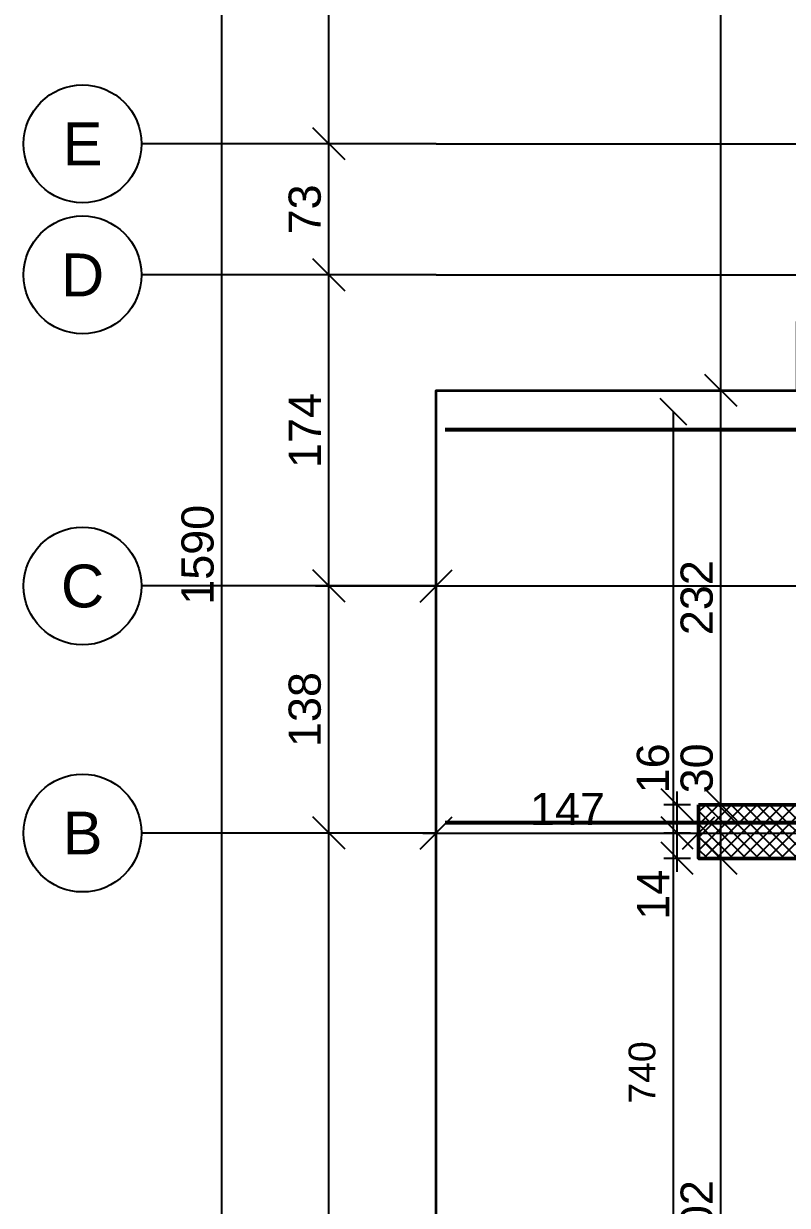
# Model space of a CAD drawing. Header units: millimetres. Extents: x -231 to 4719, y -2977 to 4533.
# Drawn here: x -231 to 197, y 408 to 1070 of the extents above; entities that cross this region are included whole.
import ezdxf
from ezdxf.enums import TextEntityAlignment as Align

# ---------------------------------------------------------------- set-up
doc = ezdxf.new("R2010")
doc.units = ezdxf.units.MM
for name, color, linetype in [('FW_AXIS', 7, 'Continuous'), ('FW_DIM', 7, 'Continuous'), ('FW_WALL_HATCH', 8, 'Continuous'), ('REB_BOT_MESH_X', 5, 'Continuous'), ('REB_BOT_MESH_X_RANGE', 5, 'Continuous')]:
    doc.layers.add(name, color=color, linetype=linetype)
doc.layers.add('SLAB', color=3, linetype='Continuous', lineweight=35)
doc.layers.add('WALL', color=1, linetype='Continuous', lineweight=50)
doc.styles.add('REBAR_TXT', font='arial.ttf')
doc.styles.get("Standard").update_dxf_attribs({"font": 'arial.ttf'})
doc.dimstyles.new('FW_DIM', dxfattribs={"dimtxt": 18, "dimasz": 9, "dimexe": 7.5, "dimexo": 4.5, "dimgap": 4.5, "dimtad": 1, "dimdec": 0, "dimtxsty": 'Standard', "dimtsz": 9, "dimcen": 2.5, "dimdle": 7.5, "dimclrd": 256, "dimclre": 256, "dimclrt": 7, "dimazin": 3, "dimtfac": 1, "dimtmove": 2, "dimatfit": 3})
doc.dimstyles.new('REBAR M-200', dxfattribs={"dimtxt": 15, "dimasz": 15, "dimexe": 25, "dimexo": 12.5, "dimgap": 10, "dimtad": 1, "dimdec": 0, "dimtxsty": 'Standard', "dimblk": 'NONE', "dimcen": 50, "dimse1": 1, "dimse2": 1, "dimclrd": 6, "dimclre": 6, "dimclrt": 7, "dimazin": 3, "dimtfac": 1, "dimtmove": 2, "dimatfit": 3, "dimldrblk": 'NONE', "dimlwd": 53})
doc.dimstyles.new('REBAR RANGE', dxfattribs={"dimtxt": 15, "dimasz": 2.5, "dimexe": 0, "dimexo": 0, "dimgap": 10, "dimtad": 1, "dimdec": 0, "dimtxsty": 'Standard', "dimtsz": 7.5, "dimcen": 2.5, "dimse1": 1, "dimse2": 1, "dimclrd": 6, "dimclre": 6, "dimclrt": 7, "dimazin": 3, "dimtfac": 1, "dimtmove": 2, "dimatfit": 3, "dimlwd": 25})

# ---------------------------------------------------------------- blocks, each defined once
blk = doc.blocks.new('*D197')
at = {"color": 6, "lineweight": 53}
blk.add_line((5, 842.39), (516.5, 842.39), dxfattribs=at)
at = {"layer": 'Defpoints'}
for p in [(5, 842.39), (5, 842.39), (516.5, 842.39)]:
    blk.add_point(p, dxfattribs=at)
at = {"layer": 'REB_BOT_MESH_X', "color": 7, "insert": (260.75, 859.89), "char_height": 15, "attachment_point": 5}
blk.add_mtext('512', dxfattribs=at)
blk = doc.blocks.new('_NONE')
blk = doc.blocks.new('*D219')
at = {"color": 6, "lineweight": 53}
blk.add_line((5, 622.39), (516.5, 622.39), dxfattribs=at)
at = {"layer": 'Defpoints'}
for p in [(5, 622.39), (5, 622.39), (516.5, 622.39)]:
    blk.add_point(p, dxfattribs=at)
at = {"layer": 'REB_BOT_MESH_X', "color": 7, "insert": (260.75, 639.89), "char_height": 15, "attachment_point": 5}
blk.add_mtext('512', dxfattribs=at)
blk = doc.blocks.new('_OBLIQUE')
at = {"color": 0, "linetype": 'BYBLOCK'}
blk.add_line((-0.5, -0.5), (0.5, 0.5), dxfattribs=at)
blk = doc.blocks.new('*D251')
at = {"color": 6, "lineweight": 25}
blk.add_line((132.88, 112.39), (132.88, 852.39), dxfattribs=at)
at = {"layer": 'Defpoints'}
for p in [(132.88, 852.39), (132.88, 112.39), (132.88, 112.39)]:
    blk.add_point(p, dxfattribs=at)
at = {"layer": 'REB_BOT_MESH_X_RANGE', "color": 6, "xscale": 15, "yscale": 15, "rotation": 90}
for p in [(132.88, 852.39), (132.88, 112.39)]:
    blk.add_blockref('_OBLIQUE', p, dxfattribs=at)
at = {"layer": 'REB_BOT_MESH_X_RANGE', "color": 7, "insert": (115.38, 482.39), "char_height": 15, "attachment_point": 5, "rotation": 90}
blk.add_mtext('740', dxfattribs=at)
blk = doc.blocks.new('*D277')
for p, q in [((135, 594.8), (135, 623.98)), ((142.5, 616.48), (127.5, 616.48)), ((142.5, 602.3), (127.5, 602.3))]:
    blk.add_line(p, q)
at = {"layer": 'Defpoints'}
for p in [(147, 616.48), (135, 602.3), (147, 602.3)]:
    blk.add_point(p, dxfattribs=at)
at = {"layer": 'FW_DIM', "xscale": 18, "yscale": 18, "rotation": 90}
for p in [(135, 616.48), (135, 602.3)]:
    blk.add_blockref('_OBLIQUE', p, dxfattribs=at)
at = {"layer": 'FW_DIM', "color": 7, "insert": (121.5, 581.9), "char_height": 18, "attachment_point": 5, "rotation": 90}
blk.add_mtext('14', dxfattribs=at)
blk = doc.blocks.new('*D278')
for p, q in [((135, 608.98), (135, 639.8)), ((142.5, 632.3), (127.5, 632.3)), ((142.5, 616.48), (127.5, 616.48))]:
    blk.add_line(p, q)
at = {"layer": 'Defpoints'}
for p in [(147, 632.3), (135, 616.48), (147, 616.48)]:
    blk.add_point(p, dxfattribs=at)
at = {"layer": 'FW_DIM', "xscale": 18, "yscale": 18, "rotation": 90}
for p in [(135, 632.3), (135, 616.48)]:
    blk.add_blockref('_OBLIQUE', p, dxfattribs=at)
at = {"layer": 'FW_DIM', "color": 7, "insert": (121.5, 652.7), "char_height": 18, "attachment_point": 5, "rotation": 90}
blk.add_mtext('16', dxfattribs=at)
blk = doc.blocks.new('*D316')
for p, q in [((0, 620.98), (0, 623.98)), ((147, 620.98), (147, 623.98)), ((-7.5, 616.48), (154.5, 616.48))]:
    blk.add_line(p, q)
at = {"layer": 'Defpoints'}
for p in [(0, 616.48), (0, 616.48), (147, 616.48)]:
    blk.add_point(p, dxfattribs=at)
at = {"layer": 'FW_DIM', "xscale": 18, "yscale": 18}
for p in [(0, 616.48), (147, 616.48)]:
    blk.add_blockref('_OBLIQUE', p, dxfattribs=at)
at = {"layer": 'FW_DIM', "color": 7, "insert": (73.5, 629.98), "char_height": 18, "attachment_point": 5}
blk.add_mtext('147', dxfattribs=at)
blk = doc.blocks.new('*D317')
for p, q in [((147, 620.98), (147, 623.98)), ((347, 620.98), (347, 623.98)), ((139.5, 616.48), (354.5, 616.48))]:
    blk.add_line(p, q)
at = {"layer": 'Defpoints'}
for p in [(147, 616.48), (147, 616.48), (347, 616.48)]:
    blk.add_point(p, dxfattribs=at)
at = {"layer": 'FW_DIM', "xscale": 18, "yscale": 18}
for p in [(147, 616.48), (347, 616.48)]:
    blk.add_blockref('_OBLIQUE', p, dxfattribs=at)
at = {"layer": 'FW_DIM', "color": 7, "insert": (247, 652.48), "char_height": 18, "attachment_point": 5}
blk.add_mtext('200', dxfattribs=at)
blk = doc.blocks.new('*D324')
for p, q in [((0, 759.33), (0, 762.33)), ((588.01, 759.33), (588.01, 762.33)), ((-7.5, 754.83), (595.51, 754.83))]:
    blk.add_line(p, q)
at = {"layer": 'Defpoints'}
for p in [(0, 754.83), (0, 754.83), (588.01, 754.83)]:
    blk.add_point(p, dxfattribs=at)
at = {"layer": 'FW_DIM', "xscale": 18, "yscale": 18}
for p in [(0, 754.83), (588.01, 754.83)]:
    blk.add_blockref('_OBLIQUE', p, dxfattribs=at)
at = {"layer": 'FW_DIM', "color": 7, "insert": (294.01, 768.33), "char_height": 18, "attachment_point": 5}
blk.add_mtext('588', dxfattribs=at)
blk = doc.blocks.new('*D345')
for p, q in [((159.5, 192.5), (159.5, 609.8)), ((155, 602.3), (152, 602.3)), ((155, 200), (152, 200))]:
    blk.add_line(p, q)
at = {"layer": 'Defpoints'}
for p in [(159.5, 602.3), (159.5, 200), (159.5, 200)]:
    blk.add_point(p, dxfattribs=at)
at = {"layer": 'FW_DIM', "xscale": 18, "yscale": 18, "rotation": 90}
for p in [(159.5, 602.3), (159.5, 200)]:
    blk.add_blockref('_OBLIQUE', p, dxfattribs=at)
at = {"layer": 'FW_DIM', "color": 7, "insert": (146, 401.15), "char_height": 18, "attachment_point": 5, "rotation": 90}
blk.add_mtext('402', dxfattribs=at)
blk = doc.blocks.new('*D346')
for p, q in [((159.5, 594.8), (159.5, 639.8)), ((155, 632.3), (152, 632.3)), ((155, 602.3), (152, 602.3))]:
    blk.add_line(p, q)
at = {"layer": 'Defpoints'}
for p in [(159.5, 632.3), (159.5, 602.3), (159.5, 602.3)]:
    blk.add_point(p, dxfattribs=at)
at = {"layer": 'FW_DIM', "xscale": 18, "yscale": 18, "rotation": 90}
for p in [(159.5, 632.3), (159.5, 602.3)]:
    blk.add_blockref('_OBLIQUE', p, dxfattribs=at)
at = {"layer": 'FW_DIM', "color": 7, "insert": (146, 652.7), "char_height": 18, "attachment_point": 5, "rotation": 90}
blk.add_mtext('30', dxfattribs=at)
blk = doc.blocks.new('*D347')
for p, q in [((159.5, 624.8), (159.5, 871.79)), ((155, 864.29), (152, 864.29)), ((155, 632.3), (152, 632.3))]:
    blk.add_line(p, q)
at = {"layer": 'Defpoints'}
for p in [(159.5, 864.29), (159.5, 632.3), (159.5, 632.3)]:
    blk.add_point(p, dxfattribs=at)
at = {"layer": 'FW_DIM', "xscale": 18, "yscale": 18, "rotation": 90}
for p in [(159.5, 864.29), (159.5, 632.3)]:
    blk.add_blockref('_OBLIQUE', p, dxfattribs=at)
at = {"layer": 'FW_DIM', "color": 7, "insert": (146, 748.3), "char_height": 18, "attachment_point": 5, "rotation": 90}
blk.add_mtext('232', dxfattribs=at)
blk = doc.blocks.new('*D400')
for p, q in [((-60, -7.2), (-60, 624)), ((-4.5, 616.5), (-67.5, 616.5)), ((-4.5, 0.3), (-67.5, 0.3))]:
    blk.add_line(p, q)
at = {"layer": 'Defpoints'}
for p in [(0, 616.5), (-60, 0.3), (0, 0.3)]:
    blk.add_point(p, dxfattribs=at)
at = {"layer": 'FW_DIM', "xscale": 18, "yscale": 18, "rotation": 90}
for p in [(-60, 616.5), (-60, 0.3)]:
    blk.add_blockref('_OBLIQUE', p, dxfattribs=at)
at = {"layer": 'FW_DIM', "color": 7, "insert": (-73.5, 308.4), "char_height": 18, "attachment_point": 5, "rotation": 90}
blk.add_mtext('616', dxfattribs=at)
blk = doc.blocks.new('*D401')
for p, q in [((-60, 609), (-60, 762.3)), ((-4.5, 754.8), (-67.5, 754.8)), ((-4.5, 616.5), (-67.5, 616.5))]:
    blk.add_line(p, q)
at = {"layer": 'Defpoints'}
for p in [(0, 754.8), (-60, 616.5), (0, 616.5)]:
    blk.add_point(p, dxfattribs=at)
at = {"layer": 'FW_DIM', "xscale": 18, "yscale": 18, "rotation": 90}
for p in [(-60, 754.8), (-60, 616.5)]:
    blk.add_blockref('_OBLIQUE', p, dxfattribs=at)
at = {"layer": 'FW_DIM', "color": 7, "insert": (-73.5, 685.65), "char_height": 18, "attachment_point": 5, "rotation": 90}
blk.add_mtext('138', dxfattribs=at)
blk = doc.blocks.new('*D402')
for p, q in [((-60, 747.3), (-60, 936.5)), ((-4.5, 929), (-67.5, 929)), ((-4.5, 754.8), (-67.5, 754.8))]:
    blk.add_line(p, q)
at = {"layer": 'Defpoints'}
for p in [(0, 929), (-60, 754.8), (0, 754.8)]:
    blk.add_point(p, dxfattribs=at)
at = {"layer": 'FW_DIM', "xscale": 18, "yscale": 18, "rotation": 90}
for p in [(-60, 929), (-60, 754.8)]:
    blk.add_blockref('_OBLIQUE', p, dxfattribs=at)
at = {"layer": 'FW_DIM', "color": 7, "insert": (-73.5, 841.9), "char_height": 18, "attachment_point": 5, "rotation": 90}
blk.add_mtext('174', dxfattribs=at)
blk = doc.blocks.new('*D403')
for p, q in [((-60, 921.5), (-60, 1009.9)), ((-4.5, 1002.4), (-67.5, 1002.4)), ((-4.5, 929), (-67.5, 929))]:
    blk.add_line(p, q)
at = {"layer": 'Defpoints'}
for p in [(0, 1002.4), (-60, 929), (0, 929)]:
    blk.add_point(p, dxfattribs=at)
at = {"layer": 'FW_DIM', "xscale": 18, "yscale": 18, "rotation": 90}
for p in [(-60, 1002.4), (-60, 929)]:
    blk.add_blockref('_OBLIQUE', p, dxfattribs=at)
at = {"layer": 'FW_DIM', "color": 7, "insert": (-73.5, 965.7), "char_height": 18, "attachment_point": 5, "rotation": 90}
blk.add_mtext('73', dxfattribs=at)
blk = doc.blocks.new('*D404')
for p, q in [((-60, 994.9), (-60, 1242.3)), ((-4.5, 1234.8), (-67.5, 1234.8)), ((-4.5, 1002.4), (-67.5, 1002.4))]:
    blk.add_line(p, q)
at = {"layer": 'Defpoints'}
for p in [(0, 1234.8), (-60, 1002.4), (0, 1002.4)]:
    blk.add_point(p, dxfattribs=at)
at = {"layer": 'FW_DIM', "xscale": 18, "yscale": 18, "rotation": 90}
for p in [(-60, 1234.8), (-60, 1002.4)]:
    blk.add_blockref('_OBLIQUE', p, dxfattribs=at)
at = {"layer": 'FW_DIM', "color": 7, "insert": (-73.5, 1118.6), "char_height": 18, "attachment_point": 5, "rotation": 90}
blk.add_mtext('232', dxfattribs=at)
blk = doc.blocks.new('*D415')
for p, q in [((-120, -30.2), (-120, 1574.79)), ((-4.5, 1567.29), (-127.5, 1567.29)), ((-4.5, -22.7), (-127.5, -22.7))]:
    blk.add_line(p, q)
at = {"layer": 'Defpoints'}
for p in [(0, 1567.29), (-120, -22.7), (0, -22.7)]:
    blk.add_point(p, dxfattribs=at)
at = {"layer": 'FW_DIM', "xscale": 18, "yscale": 18, "rotation": 90}
for p in [(-120, 1567.29), (-120, -22.7)]:
    blk.add_blockref('_OBLIQUE', p, dxfattribs=at)
at = {"layer": 'FW_DIM', "color": 7, "insert": (-133.5, 772.3), "char_height": 18, "attachment_point": 5, "rotation": 90}
blk.add_mtext('1590', dxfattribs=at)

msp = doc.modelspace()

# ---------------------------------------------------------------- hatches: boundary and pattern name
at = {"layer": 'FW_WALL_HATCH'}
h = msp.add_hatch(dxfattribs=at)
h.set_pattern_fill('ANSI37', scale=1.6)
h.paths.add_polyline_path([(147, 602.3), (147, 632.3), (347, 632.3), (347, 602.3), (147, 602.3)])

# ---------------------------------------------------------------- linework, layer by layer
at = {"layer": 'FW_AXIS', "color": 8}
for p, q in [((159.5, -22.7), (159.5, 1567.29)), ((0, 1002.4), (1569.04, 1002.4)), ((0, 929.01), (1569.04, 929.01)), ((0, 754.83), (1569.04, 754.83)), ((0, 616.48), (1569.04, 616.48))]:
    msp.add_line(p, q, dxfattribs=at)
at = {"layer": 'FW_AXIS', "linetype": 'CONTINUOUS'}
for p, q in [((0, 1002.4), (-165, 1002.4)), ((0, 929.01), (-165, 929.01)), ((0, 754.83), (-165, 754.83)), ((0, 616.48), (-165, 616.48))]:
    msp.add_line(p, q, dxfattribs=at)
at = {"layer": 'FW_AXIS'}
for centre in [(-198, 1002.4), (-198, 929.01), (-198, 754.83), (-198, 616.48)]:
    msp.add_circle(centre, 33, dxfattribs=at)
at = {"layer": 'SLAB'}
msp.add_lwpolyline([(466.99, 1567.29), (1367, 1567.16), (1366.99, 1469.29), (1568.99, 1469.29), (1568.99, 965.31), (1367, 965.31), (1367, 579.33), (1569.04, 579.33), (1569.04, 75.3), (1367, 75.3), (1367, -22.7), (147, 0), (147, 97.95), (0, 97.95), (0, 864.29), (202.2, 864.29), (202.2, 902.97), (354.91, 1159.94), (265.01, 1159.94), (265.01, 1469.19), (466.99, 1469.19), (466.99, 1567.29)], dxfattribs=at)
at = {"layer": 'WALL'}
msp.add_lwpolyline([(147, 632.3), (347, 632.3), (347, 602.3), (147, 602.3)], close=True, dxfattribs=at)

# ---------------------------------------------------------------- texts
at = {"layer": 'FW_AXIS', "color": 7, "style": 'REBAR_TXT'}
for s, p in [('E', (-198, 1002.4)), ('D', (-198, 929.01)), ('C', (-198, 754.83)), ('B', (-198, 616.48))]:
    msp.add_text(s, height=24, dxfattribs=at).set_placement(p, align=Align.MIDDLE_CENTER)

# ---------------------------------------------------------------- dimensions: what is measured, and where the dimension line sits
at = {"layer": 'FW_DIM'}
for base, p1, p2, picture, middle in [((-120, -22.7), (0, -22.7), (0, 1567.29), '*D415', (-133.5, 772.3)), ((-60, 1002.4), (0, 1002.4), (0, 1234.8), '*D404', (-73.5, 1118.6)), ((-60, 929), (0, 929), (0, 1002.4), '*D403', (-73.5, 965.7)), ((-60, 754.8), (0, 754.8), (0, 929), '*D402', (-73.5, 841.9)), ((-60, 616.5), (0, 616.5), (0, 754.8), '*D401', (-73.5, 685.65)), ((-60, 0.3), (0, 0.3), (0, 616.5), '*D400', (-73.5, 308.4))]:
    dim = msp.add_linear_dim(base=base, p1=p1, p2=p2, angle=90, dimstyle='FW_DIM', dxfattribs=at)
    dim.commit()
    dim.dimension.update_dxf_attribs({"geometry": picture, "text_midpoint": middle})
for base, p1, p2, text, picture, middle in [((159.5, 632.3), (159.5, 632.3), (159.5, 864.29), '232', '*D347', (146, 748.3)), ((135, 616.48), (147, 616.48), (147, 632.3), '16', '*D278', (121.5, 652.7)), ((159.5, 602.3), (159.5, 602.3), (159.5, 632.3), '30', '*D346', (146, 652.7)), ((135, 602.3), (147, 602.3), (147, 616.48), '14', '*D277', (121.5, 581.9)), ((159.5, 200), (159.5, 200), (159.5, 602.3), '402', '*D345', (146, 401.15))]:
    dim = msp.add_linear_dim(base=base, p1=p1, p2=p2, angle=90, text=text, dimstyle='FW_DIM', override={"dimtmove": 2}, dxfattribs=at)
    dim.commit()
    dim.dimension.update_dxf_attribs({"geometry": picture, "text_midpoint": middle, "dimtype": 160})
for base, p1, p2, text, picture, middle in [((0, 754.83), (0, 754.83), (588.01, 754.83), '588', '*D324', (294.01, 768.33)), ((147, 616.48), (147, 616.48), (347, 616.48), '200', '*D317', (247, 652.48)), ((0, 616.48), (0, 616.48), (147, 616.48), '147', '*D316', (73.5, 629.98))]:
    dim = msp.add_linear_dim(base=base, p1=p1, p2=p2, text=text, dimstyle='FW_DIM', override={"dimtmove": 2}, dxfattribs=at)
    dim.commit()
    dim.dimension.update_dxf_attribs({"geometry": picture, "text_midpoint": middle, "dimtype": 160})
at = {"layer": 'REB_BOT_MESH_X'}
for base, p1, p2, picture, middle in [((5, 842.39254739), (5, 842.39254739), (516.5, 842.39254739), '*D197', (260.75, 859.89254739)), ((5, 622.39254739), (5, 622.39254739), (516.5, 622.39254739), '*D219', (260.75, 639.89254739))]:
    dim = msp.add_linear_dim(base=base, p1=p1, p2=p2, dimstyle='REBAR M-200', dxfattribs=at)
    dim.commit()
    dim.dimension.update_dxf_attribs({"geometry": picture, "text_midpoint": middle})
at = {"layer": 'REB_BOT_MESH_X_RANGE'}
dim = msp.add_linear_dim(base=(132.88, 112.39), p1=(132.88, 112.39), p2=(132.88, 852.39), angle=90, dimstyle='REBAR RANGE', dxfattribs=at)
dim.commit()
dim.dimension.update_dxf_attribs({"geometry": '*D251', "text_midpoint": (115.38, 482.39)})

doc.saveas('drawing.dxf')
